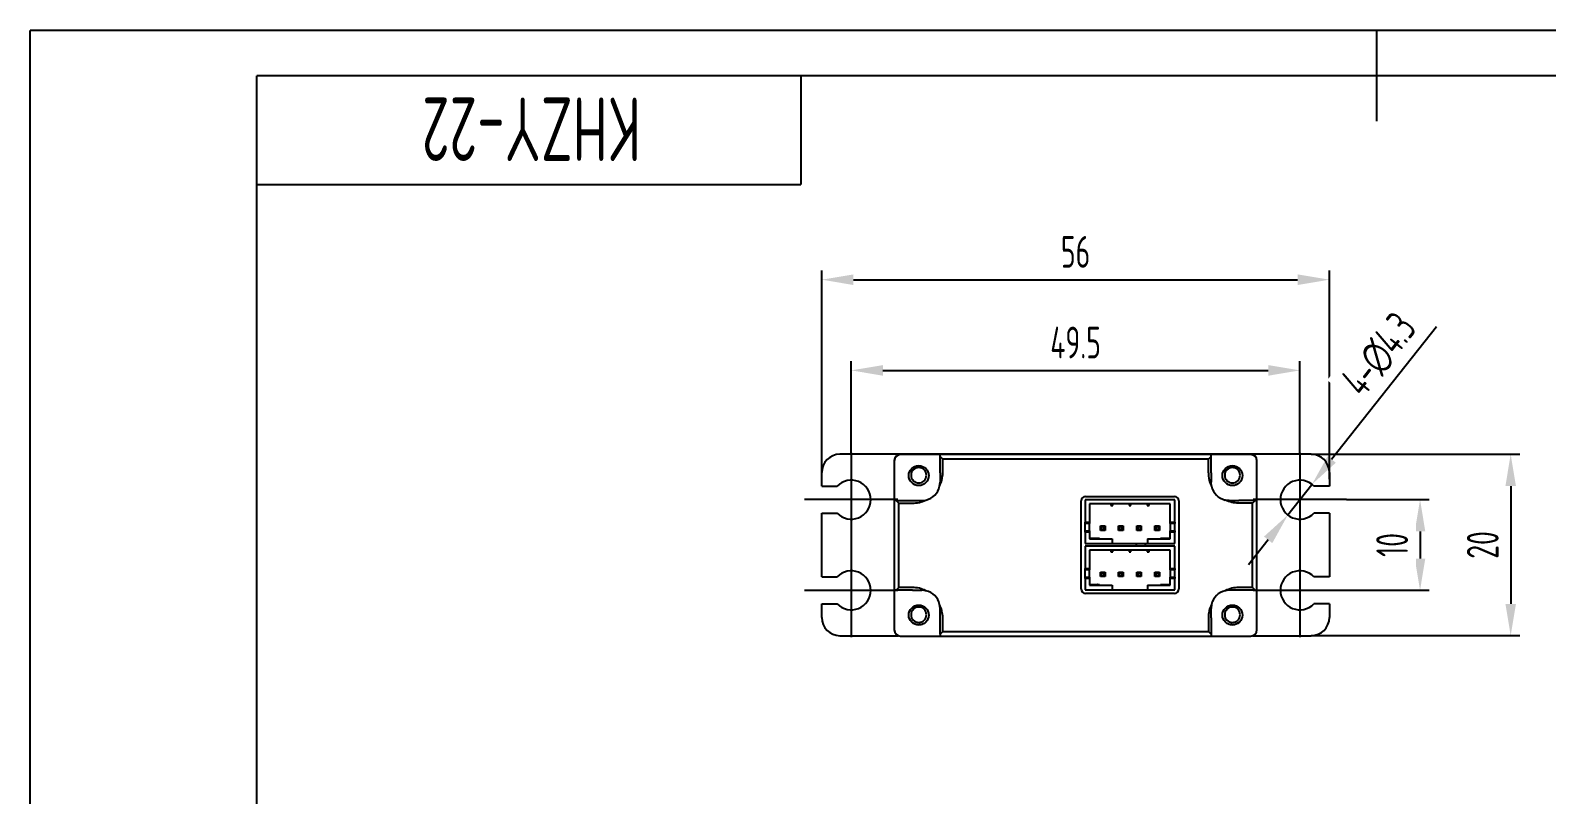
# Model space of a CAD drawing. Header units: inches. Extents: x -25 to 272, y -5 to 205.
# Drawn here: x -25 to 142.3, y 120.7 to 205 of the extents above; entities that cross this region are included whole.
import ezdxf
from ezdxf.enums import TextEntityAlignment as Align

# ---------------------------------------------------------------- set-up
doc = ezdxf.new("R2010")
doc.units = ezdxf.units.IN
doc.header["$MEASUREMENT"] = 0
doc.linetypes.add('CENTER2', pattern=[28.575, 19.05, -3.175, 3.175, -3.175])
for name, color, linetype in [('1轮廓实线层', 7, 'Continuous'), ('2细线层', 4, 'Continuous'), ('3中心线层', 1, 'CENTER2'), ('6文字层', 3, 'Continuous'), ('7标注层', 4, 'Continuous'), ('图框层', 7, 'Continuous')]:
    doc.layers.add(name, color=color, linetype=linetype)
doc.styles.add('PC_TEXTSTYLE', font='ISOCP.SHX', dxfattribs={"width": 0.707, "bigfont": 'GBCBIG.SHX'})
doc.dimstyles.new('GB_DIAMETER', dxfattribs={"dimtxt": 3.5, "dimasz": 3.5, "dimexe": 1, "dimexo": 0, "dimgap": 1.5, "dimtad": 1, "dimjust": 4, "dimdsep": 46, "dimtxsty": 'PC_TEXTSTYLE', "dimcen": 0, "dimclrd": 256, "dimclrt": 3, "dimadec": 0, "dimazin": 2, "dimtp": 0.1, "dimtm": 0.1, "dimtfac": 0.71, "dimtdec": 3, "dimtmove": 0, "dimatfit": 2, "dimfxl": 1, "dimtfill": 1, "dimarcsym": 0})
doc.dimstyles.new('GB_LINEAR', dxfattribs={"dimtxt": 3.5, "dimasz": 3.5, "dimexe": 1, "dimexo": 0, "dimgap": 1.5, "dimtad": 1, "dimdsep": 46, "dimtxsty": 'PC_TEXTSTYLE', "dimcen": 0, "dimclrd": 256, "dimclrt": 3, "dimadec": 0, "dimazin": 2, "dimtp": 0.1, "dimtm": 0.1, "dimtfac": 0.71, "dimtdec": 3, "dimtmove": 0, "dimatfit": 3, "dimfxl": 1, "dimtfill": 1, "dimarcsym": 0})

# ---------------------------------------------------------------- blocks, each defined once
blk = doc.blocks.new('ZwmFrameMain_A4^_^无分区图框^_^landscape')
at = {"layer": '1轮廓实线层'}
for p, q in [((123.5, 205), (123.5, 195)), ((0, 0), (0, 200)), ((267, 200), (0, 200))]:
    blk.add_line(p, q, dxfattribs=at)
at = {"layer": '2细线层'}
for p in [(-25, -5), (272, 205)]:
    blk.add_line(p, (-25, 205), dxfattribs=at)
blk = doc.blocks.new('ZwmFrameMain_图样代号')
at = {"layer": '2细线层', "linetype": 'Continuous'}
for p in [(60, 0), (0, -12)]:
    blk.add_line(p, (60, -12), dxfattribs=at)
at = {"layer": '6文字层', "style": 'PC_TEXTSTYLE', "width": 2.827942}
blk.add_attdef('图样代号', text='', height=7, rotation=180, dxfattribs=at).set_placement((58.24, -2.4), (2.35, -2.4), align=Align.FIT)
blk = doc.blocks.new('*D6')
at = {"layer": '7标注层', "color": 0, "lineweight": -2}
for p, q in [((62.31, 155.51), (62.31, 178.51)), ((118.31, 155.51), (118.31, 178.51))]:
    blk.add_line(p, q, dxfattribs=at)
at = {"layer": '7标注层', "lineweight": -2}
blk.add_line((65.81, 177.51), (114.81, 177.51), dxfattribs=at)
at = {"layer": '7标注层'}
for points in [[(65.81, 178.09), (65.81, 176.92), (62.31, 177.51)], [(114.81, 176.92), (114.81, 178.09), (118.31, 177.51)]]:
    blk.add_solid(points, dxfattribs=at)
at = {"layer": 'Defpoints', "color": 0}
for p in [(118.31, 177.51), (62.31, 155.51), (118.31, 155.51)]:
    blk.add_point(p, dxfattribs=at)
at = {"layer": '7标注层', "color": 3, "insert": (90.31, 180.58), "char_height": 3.5, "attachment_point": 5, "style": 'PC_TEXTSTYLE', "bg_fill": 3, "box_fill_scale": 1.25, "bg_fill_color": 257, "bg_fill_transparency": 0}
blk.add_mtext('56', dxfattribs=at)
blk = doc.blocks.new('*D7')
at = {"layer": '7标注层', "color": 0, "lineweight": -2}
for p, q in [((116.31, 158.26), (139.31, 158.26)), ((116.31, 138.26), (139.31, 138.26))]:
    blk.add_line(p, q, dxfattribs=at)
at = {"layer": '7标注层', "lineweight": -2}
blk.add_line((138.31, 154.76), (138.31, 141.76), dxfattribs=at)
at = {"layer": '7标注层'}
for points in [[(138.89, 154.76), (137.73, 154.76), (138.31, 158.26)], [(137.73, 141.76), (138.89, 141.76), (138.31, 138.26)]]:
    blk.add_solid(points, dxfattribs=at)
at = {"layer": 'Defpoints', "color": 0}
for p in [(116.31, 158.26), (116.31, 138.26), (138.31, 138.26)]:
    blk.add_point(p, dxfattribs=at)
at = {"layer": '7标注层', "color": 3, "insert": (135.23, 148.26), "char_height": 3.5, "attachment_point": 5, "rotation": 90, "style": 'PC_TEXTSTYLE', "bg_fill": 3, "box_fill_scale": 1.25, "bg_fill_color": 257, "bg_fill_transparency": 0}
blk.add_mtext('20', dxfattribs=at)
blk = doc.blocks.new('*D13')
at = {"layer": '7标注层', "color": 0, "lineweight": -2}
for p, q in [((120.21, 153.26), (129.31, 153.26)), ((120.21, 143.26), (129.31, 143.26))]:
    blk.add_line(p, q, dxfattribs=at)
at = {"layer": '7标注层', "lineweight": -2}
blk.add_line((128.31, 149.76), (128.31, 146.76), dxfattribs=at)
at = {"layer": '7标注层'}
for points in [[(128.89, 149.76), (127.73, 149.76), (128.31, 153.26)], [(127.73, 146.76), (128.89, 146.76), (128.31, 143.26)]]:
    blk.add_solid(points, dxfattribs=at)
at = {"layer": 'Defpoints', "color": 0}
for p in [(120.21, 153.26), (120.21, 143.26), (128.31, 143.26)]:
    blk.add_point(p, dxfattribs=at)
at = {"layer": '7标注层', "color": 3, "insert": (125.23, 148.26), "char_height": 3.5, "attachment_point": 5, "rotation": 90, "style": 'PC_TEXTSTYLE', "bg_fill": 3, "box_fill_scale": 1.25, "bg_fill_color": 257, "bg_fill_transparency": 0}
blk.add_mtext('10', dxfattribs=at)
blk = doc.blocks.new('*D14')
at = {"layer": '7标注层', "lineweight": -2}
for p, q in [((130.12, 172.31), (118.56, 157.69)), ((113.73, 151.57), (116.39, 154.94)), ((111.56, 148.83), (109.38, 146.08))]:
    blk.add_line(p, q, dxfattribs=at)
at = {"layer": '7标注层'}
for points in [[(118.11, 158.05), (119.02, 157.33), (116.39, 154.94)], [(112.01, 148.46), (111.1, 149.19), (113.73, 151.57)]]:
    blk.add_solid(points, dxfattribs=at)
at = {"layer": 'Defpoints', "color": 0}
for p in [(116.39, 154.94), (113.73, 151.57)]:
    blk.add_point(p, dxfattribs=at)
at = {"layer": '7标注层', "color": 3, "insert": (123.79, 169.25), "char_height": 3.5, "attachment_point": 5, "rotation": 51.6602, "style": 'PC_TEXTSTYLE', "bg_fill": 3, "box_fill_scale": 1.25, "bg_fill_color": 257, "bg_fill_transparency": 0}
blk.add_mtext('4-∅4.3', dxfattribs=at)
blk = doc.blocks.new('*D15')
at = {"layer": '7标注层', "color": 0, "lineweight": -2}
for p, q in [((65.56, 158.41), (65.56, 168.51)), ((115.06, 158.41), (115.06, 168.51))]:
    blk.add_line(p, q, dxfattribs=at)
at = {"layer": '7标注层', "lineweight": -2}
blk.add_line((69.06, 167.51), (111.56, 167.51), dxfattribs=at)
at = {"layer": '7标注层'}
for points in [[(69.06, 168.09), (69.06, 166.92), (65.56, 167.51)], [(111.56, 166.92), (111.56, 168.09), (115.06, 167.51)]]:
    blk.add_solid(points, dxfattribs=at)
at = {"layer": 'Defpoints', "color": 0}
for p in [(115.06, 167.51), (65.56, 158.41), (115.06, 158.41)]:
    blk.add_point(p, dxfattribs=at)
at = {"layer": '7标注层', "color": 3, "insert": (90.31, 170.58), "char_height": 3.5, "attachment_point": 5, "style": 'PC_TEXTSTYLE', "bg_fill": 3, "box_fill_scale": 1.25, "bg_fill_color": 257, "bg_fill_transparency": 0}
blk.add_mtext('49.5', dxfattribs=at)

msp = doc.modelspace()

# ---------------------------------------------------------------- linework, layer by layer
at = {"color": 7, "linetype": 'Continuous', "lineweight": 25}
for p, q in [((71.01, 158.258), (64.31, 158.258)), ((70.31, 157.518), (70.31, 153.168)), ((109.61, 158.258), (71.01, 158.258)), ((75.36, 158.218), (71.01, 158.218)), ((75.36, 158.018), (75.36, 158.218)), ((105.26, 158.218), (75.36, 158.218)), ((75.36, 158.018), (75.66, 157.718)), ((75.36, 156.218), (75.36, 158.018)), ((75.66, 156.218), (75.66, 157.718)), ((104.96, 157.718), (75.66, 157.718)), ((104.96, 157.718), (105.26, 158.018)), ((104.96, 156.218), (104.96, 157.718)), ((105.26, 158.018), (105.26, 158.218)), ((109.61, 158.218), (105.26, 158.218)), ((105.26, 156.218), (105.26, 158.018)), ((116.31, 158.258), (109.61, 158.258)), ((110.31, 153.168), (110.31, 157.518)), ((62.31, 154.758), (62.31, 156.258)), ((118.31, 156.258), (118.31, 154.758)), ((62.31, 154.758), (64.02, 154.758)), ((75.311, 154.73), (75.36, 155.168)), ((105.308, 154.73), (105.26, 155.168)), ((118.31, 154.758), (116.6, 154.758)), ((70.31, 153.168), (70.31, 143.268)), ((70.51, 153.168), (70.31, 153.168)), ((70.81, 152.868), (70.51, 153.168)), ((70.51, 153.168), (72.31, 153.168)), ((70.81, 143.568), (70.81, 152.868)), ((70.81, 152.868), (72.31, 152.868)), ((73.36, 153.168), (73.798, 153.217)), ((90.91, 143.418), (90.91, 153.118)), ((91.36, 153.218), (91.36, 150.768)), ((101.26, 153.218), (91.36, 153.218)), ((91.41, 153.618), (101.21, 153.618)), ((100.76, 152.799), (91.86, 152.799)), ((91.86, 152.799), (91.86, 150.768)), ((94.21, 152.799), (94.21, 152.599)), ((94.21, 152.599), (94.41, 152.599)), ((94.41, 152.599), (94.41, 152.799)), ((96.21, 152.799), (96.21, 152.599)), ((96.21, 152.599), (96.41, 152.599)), ((96.41, 152.599), (96.41, 152.799)), ((98.21, 152.799), (98.21, 152.599)), ((98.21, 152.599), (98.41, 152.599)), ((98.41, 152.599), (98.41, 152.799)), ((100.76, 150.768), (100.76, 152.799)), ((101.26, 150.768), (101.26, 153.218)), ((101.71, 153.118), (101.71, 143.418)), ((107.26, 153.168), (106.822, 153.217)), ((110.11, 153.168), (108.31, 153.168)), ((109.81, 152.868), (108.31, 152.868)), ((110.11, 153.168), (109.81, 152.868)), ((109.81, 143.568), (109.81, 152.868)), ((110.11, 153.168), (110.31, 153.168)), ((110.31, 143.268), (110.31, 153.168)), ((62.31, 144.758), (62.31, 151.758)), ((62.31, 151.758), (64.02, 151.758)), ((91.36, 150.768), (91.86, 150.768)), ((91.36, 150.618), (91.36, 150.768)), ((91.86, 150.618), (91.36, 150.618)), ((91.36, 149.818), (91.36, 150.618)), ((91.86, 150.768), (91.86, 150.618)), ((91.86, 149.818), (91.86, 150.618)), ((100.76, 150.768), (101.26, 150.768)), ((100.76, 150.618), (100.76, 150.768)), ((101.26, 150.618), (100.76, 150.618)), ((100.76, 150.618), (100.76, 149.818)), ((101.26, 150.768), (101.26, 150.618)), ((101.26, 149.818), (101.26, 150.618)), ((118.31, 151.758), (116.6, 151.758)), ((118.31, 151.758), (118.31, 144.758)), ((91.36, 149.818), (91.86, 149.818)), ((91.36, 149.668), (91.36, 149.818)), ((91.86, 149.668), (91.36, 149.668)), ((91.36, 149.668), (91.36, 148.418)), ((91.86, 149.818), (91.86, 149.668)), ((91.86, 149.668), (91.86, 148.918)), ((91.86, 148.918), (94.36, 148.918)), ((91.96, 149.018), (92.96, 149.018)), ((91.96, 149.018), (91.96, 148.918)), ((92.96, 148.918), (92.96, 149.018)), ((93.06, 150.368), (93.56, 150.368)), ((93.06, 150.368), (93.16, 150.268)), ((93.06, 149.868), (93.06, 150.368)), ((93.06, 149.868), (93.16, 149.968)), ((93.56, 149.868), (93.06, 149.868)), ((93.46, 150.268), (93.16, 150.268)), ((93.16, 150.268), (93.16, 149.968)), ((93.16, 149.968), (93.46, 149.968)), ((93.46, 150.268), (93.56, 150.368)), ((93.46, 149.968), (93.46, 150.268)), ((93.46, 149.968), (93.56, 149.868)), ((93.56, 150.368), (93.56, 149.868)), ((94.36, 148.918), (94.36, 148.418)), ((95.06, 149.868), (95.06, 150.368)), ((95.06, 150.368), (95.16, 150.268)), ((95.06, 150.368), (95.56, 150.368)), ((95.06, 149.868), (95.16, 149.968)), ((95.56, 149.868), (95.06, 149.868)), ((95.16, 150.268), (95.16, 149.968)), ((95.46, 150.268), (95.16, 150.268)), ((95.16, 149.968), (95.46, 149.968)), ((95.46, 150.268), (95.56, 150.368)), ((95.46, 149.968), (95.46, 150.268)), ((95.46, 149.968), (95.56, 149.868)), ((95.56, 150.368), (95.56, 149.868)), ((97.06, 149.868), (97.06, 150.368)), ((97.06, 150.368), (97.16, 150.268)), ((97.06, 150.368), (97.56, 150.368)), ((97.06, 149.868), (97.16, 149.968)), ((97.56, 149.868), (97.06, 149.868)), ((97.16, 150.268), (97.16, 149.968)), ((97.46, 150.268), (97.16, 150.268)), ((97.16, 149.968), (97.46, 149.968)), ((97.46, 150.268), (97.56, 150.368)), ((97.46, 149.968), (97.46, 150.268)), ((97.46, 149.968), (97.56, 149.868)), ((97.56, 150.368), (97.56, 149.868)), ((98.26, 148.918), (98.26, 148.418)), ((98.26, 148.918), (100.76, 148.918)), ((99.06, 150.368), (99.56, 150.368)), ((99.06, 150.368), (99.16, 150.268)), ((99.06, 149.868), (99.06, 150.368)), ((99.06, 149.868), (99.16, 149.968)), ((99.56, 149.868), (99.06, 149.868)), ((99.46, 150.268), (99.16, 150.268)), ((99.16, 150.268), (99.16, 149.968)), ((99.16, 149.968), (99.46, 149.968)), ((99.46, 150.268), (99.56, 150.368)), ((99.46, 149.968), (99.46, 150.268)), ((99.46, 149.968), (99.56, 149.868)), ((99.56, 150.368), (99.56, 149.868)), ((99.66, 149.018), (100.66, 149.018)), ((99.66, 149.018), (99.66, 148.918)), ((100.66, 148.918), (100.66, 149.018)), ((100.76, 149.818), (101.26, 149.818)), ((100.76, 149.668), (100.76, 149.818)), ((101.26, 149.668), (100.76, 149.668)), ((100.76, 148.918), (100.76, 149.668)), ((101.26, 149.818), (101.26, 149.668)), ((101.26, 148.418), (101.26, 149.668)), ((91.36, 148.418), (94.36, 148.418)), ((91.36, 148.118), (91.36, 145.668)), ((101.26, 148.118), (91.36, 148.118)), ((100.76, 147.699), (91.86, 147.699)), ((91.86, 147.699), (91.86, 145.668)), ((94.21, 147.699), (94.21, 147.499)), ((94.21, 147.499), (94.41, 147.499)), ((94.36, 148.418), (98.26, 148.418)), ((94.41, 147.499), (94.41, 147.699)), ((96.21, 147.699), (96.21, 147.499)), ((96.21, 147.499), (96.41, 147.499)), ((96.41, 147.499), (96.41, 147.699)), ((96.985, 148.218), (96.987, 148.118)), ((97.995, 148.418), (97.985, 148.218)), ((97.985, 148.218), (97.987, 148.118)), ((98.21, 147.699), (98.21, 147.499)), ((98.21, 147.499), (98.41, 147.499)), ((98.26, 148.418), (101.26, 148.418)), ((98.41, 147.499), (98.41, 147.699)), ((100.76, 145.668), (100.76, 147.699)), ((101.26, 145.668), (101.26, 148.118)), ((101.71, 147.384), (101.666, 147.379)), ((91.36, 145.668), (91.86, 145.668)), ((91.36, 145.518), (91.36, 145.668)), ((91.86, 145.668), (91.86, 145.518)), ((100.76, 145.668), (101.26, 145.668)), ((100.76, 145.518), (100.76, 145.668)), ((101.26, 145.668), (101.26, 145.518)), ((101.71, 147.182), (101.684, 147.18)), ((62.31, 144.758), (64.02, 144.758)), ((91.86, 145.518), (91.36, 145.518)), ((91.36, 144.718), (91.36, 145.518)), ((91.36, 144.718), (91.86, 144.718)), ((91.36, 144.568), (91.36, 144.718)), ((91.86, 144.568), (91.36, 144.568)), ((91.36, 144.568), (91.36, 143.318)), ((91.86, 144.718), (91.86, 145.518)), ((91.86, 144.718), (91.86, 144.568)), ((91.86, 144.568), (91.86, 143.818)), ((91.96, 143.918), (92.96, 143.918)), ((91.96, 143.918), (91.96, 143.818)), ((92.535, 143.818), (92.535, 143.918)), ((92.96, 143.818), (92.96, 143.918)), ((93.06, 145.268), (93.56, 145.268)), ((93.06, 145.268), (93.16, 145.168)), ((93.06, 144.768), (93.06, 145.268)), ((93.06, 144.768), (93.16, 144.868)), ((93.56, 144.768), (93.06, 144.768)), ((93.46, 145.168), (93.16, 145.168)), ((93.16, 145.168), (93.16, 144.868)), ((93.16, 144.868), (93.46, 144.868)), ((93.46, 145.168), (93.56, 145.268)), ((93.46, 144.868), (93.46, 145.168)), ((93.46, 144.868), (93.56, 144.768)), ((93.56, 145.268), (93.56, 144.768)), ((95.06, 144.768), (95.06, 145.268)), ((95.06, 145.268), (95.16, 145.168)), ((95.06, 145.268), (95.56, 145.268)), ((95.06, 144.768), (95.16, 144.868)), ((95.56, 144.768), (95.06, 144.768)), ((95.16, 145.168), (95.16, 144.868)), ((95.46, 145.168), (95.16, 145.168)), ((95.16, 144.868), (95.46, 144.868)), ((95.46, 145.168), (95.56, 145.268)), ((95.46, 144.868), (95.46, 145.168)), ((95.46, 144.868), (95.56, 144.768)), ((95.56, 145.268), (95.56, 144.768)), ((97.06, 145.268), (97.16, 145.168)), ((97.06, 145.268), (97.56, 145.268)), ((97.06, 144.768), (97.06, 145.268)), ((97.06, 144.768), (97.16, 144.868)), ((97.56, 144.768), (97.06, 144.768)), ((97.16, 145.168), (97.16, 144.868)), ((97.46, 145.168), (97.16, 145.168)), ((97.16, 144.868), (97.46, 144.868)), ((97.46, 145.168), (97.56, 145.268)), ((97.46, 144.868), (97.46, 145.168)), ((97.46, 144.868), (97.56, 144.768)), ((97.56, 145.268), (97.56, 144.768)), ((99.06, 145.268), (99.56, 145.268)), ((99.06, 145.268), (99.16, 145.168)), ((99.06, 144.768), (99.06, 145.268)), ((99.06, 144.768), (99.16, 144.868)), ((99.56, 144.768), (99.06, 144.768)), ((99.46, 145.168), (99.16, 145.168)), ((99.16, 145.168), (99.16, 144.868)), ((99.16, 144.868), (99.46, 144.868)), ((99.46, 145.168), (99.56, 145.268)), ((99.46, 144.868), (99.46, 145.168)), ((99.46, 144.868), (99.56, 144.768)), ((99.56, 145.268), (99.56, 144.768)), ((99.66, 143.918), (100.66, 143.918)), ((99.66, 143.918), (99.66, 143.818)), ((100.66, 143.818), (100.66, 143.918)), ((101.26, 145.518), (100.76, 145.518)), ((100.76, 145.518), (100.76, 144.718)), ((100.76, 144.718), (101.26, 144.718)), ((100.76, 144.568), (100.76, 144.718)), ((101.26, 144.568), (100.76, 144.568)), ((100.76, 143.818), (100.76, 144.568)), ((101.26, 144.718), (101.26, 145.518)), ((101.26, 144.718), (101.26, 144.568)), ((101.26, 143.318), (101.26, 144.568)), ((118.31, 144.758), (116.6, 144.758)), ((70.51, 143.268), (70.31, 143.268)), ((70.31, 143.268), (70.31, 138.918)), ((70.51, 143.268), (70.81, 143.568)), ((72.31, 143.268), (70.51, 143.268)), ((72.31, 143.568), (70.81, 143.568)), ((73.798, 143.22), (73.36, 143.268)), ((91.36, 143.318), (94.36, 143.318)), ((101.21, 142.918), (91.41, 142.918)), ((91.86, 143.818), (94.36, 143.818)), ((94.36, 143.818), (94.36, 143.318)), ((94.36, 143.318), (98.26, 143.318)), ((98.26, 143.818), (98.26, 143.318)), ((98.26, 143.818), (100.76, 143.818)), ((98.26, 143.318), (101.26, 143.318)), ((107.26, 143.268), (106.822, 143.22)), ((109.81, 143.568), (108.31, 143.568)), ((110.11, 143.268), (108.31, 143.268)), ((109.81, 143.568), (110.11, 143.268)), ((110.11, 143.268), (110.31, 143.268)), ((110.31, 138.918), (110.31, 143.268)), ((62.31, 140.258), (62.31, 141.758)), ((62.31, 141.758), (64.02, 141.758)), ((75.36, 141.268), (75.311, 141.706)), ((105.308, 141.706), (105.26, 141.268)), ((118.31, 141.758), (116.6, 141.758)), ((118.31, 141.758), (118.31, 140.258)), ((73.419, 139.508), (73.06, 139.508)), ((75.36, 138.418), (75.36, 140.218)), ((75.66, 138.718), (75.66, 140.218)), ((104.96, 140.218), (104.96, 138.718)), ((105.26, 140.218), (105.26, 138.418)), ((107.56, 139.508), (107.201, 139.508)), ((64.31, 138.258), (70.777, 138.258)), ((71.01, 138.218), (75.36, 138.218)), ((75.66, 138.718), (75.36, 138.418)), ((75.36, 138.418), (75.36, 138.218)), ((75.36, 138.218), (105.26, 138.218)), ((75.66, 138.718), (104.96, 138.718)), ((105.26, 138.418), (104.96, 138.718)), ((105.26, 138.418), (105.26, 138.218)), ((105.26, 138.218), (109.61, 138.218)), ((109.843, 138.258), (116.31, 138.258))]:
    msp.add_line(p, q, dxfattribs=at)
at = {"color": 7, "linetype": 'Continuous', "lineweight": 25, "flags": 128}
for points in [[(72.747, 156.975), (72.767, 156.979), (73.001, 157.007)], [(107.619, 157.007), (107.853, 156.979), (107.873, 156.975)], [(96.992, 148.418), (96.991, 148.411), (96.985, 148.218)], [(92.749, 143.918), (92.746, 143.913), (92.688, 143.818)]]:
    msp.add_lwpolyline(points, dxfattribs=at)
at = {"color": 7, "linetype": 'Continuous', "lineweight": 25}
for centre in [(73.01, 155.907), (107.61, 155.907), (73.01, 140.529), (107.61, 140.529)]:
    msp.add_circle(centre, 1.1, dxfattribs=at)
for centre, radius, start, end in [((64.31, 156.258), 2, 90, 180), ((71.01, 157.558), 0.7, 90, 180), ((71.01, 157.518), 0.7, 90, 180), ((109.61, 157.558), 0.7, 0, 90), ((109.61, 157.518), 0.7, 360, 90), ((116.31, 156.258), 2, 0, 90), ((73.01, 155.947), 0.85, 0, 180), ((73.01, 155.947), 0.85, 180, 0), ((108.31, 156.218), 3.35, 179.99833, 206.3672), ((107.61, 155.947), 0.85, 0, 180), ((107.61, 155.947), 0.85, 180, 0), ((65.56, 153.258), 2.15, 0, 135.75928), ((73.36, 155.168), 2, 282.64569, 347.35426), ((107.26, 155.168), 2, 192.64504, 257.35491), ((115.06, 153.258), 2.15, 44.24072, 315.75928), ((65.56, 153.258), 2.15, 224.24072, 0), ((91.41, 153.118), 0.5, 90, 180), ((101.21, 153.118), 0.5, 0, 90), ((65.56, 143.258), 2.15, 360, 135.75928), ((115.06, 143.258), 2.15, 44.24072, 315.75928), ((65.56, 143.258), 2.15, 224.24072, 360), ((73.36, 141.268), 2, 12.64569, 77.35426), ((91.41, 143.418), 0.5, 180, 270), ((101.21, 143.418), 0.5, 270, 0), ((107.26, 141.268), 2, 102.64569, 167.35426), ((73.01, 140.569), 0.85, 0, 180), ((73.01, 140.569), 0.85, 180, 0), ((107.61, 140.569), 0.85, 0, 180), ((107.61, 140.569), 0.85, 180, 0), ((64.31, 140.258), 2, 180, 270), ((71.01, 138.918), 0.7, 180, 270), ((73.06, 141.008), 1.5, 235.73995, 270), ((107.56, 141.008), 1.5, 270, 304.26005), ((109.61, 138.918), 0.7, 270, 0), ((116.31, 140.258), 2, 270, 0)]:
    msp.add_arc(centre, radius, start, end, dxfattribs=at)
for points, knots in [([(75.311, 154.73), (75.412, 154.968), (75.615, 155.444), (75.645, 155.96), (75.66, 156.218)], [0, 0, 0, 0, 0.5000004, 1, 1, 1, 1]), ([(75.36, 156.218), (75.36, 156.04), (75.36, 155.683), (75.36, 155.34), (75.36, 155.168)], [0, 0, 0, 0, 0.4999997, 1, 1, 1, 1]), ([(105.26, 156.218), (105.26, 156.045), (105.26, 155.688), (105.26, 155.344), (105.26, 155.168)], [0, 0, 0, 0, 0.4864603, 1, 1, 1, 1]), ([(72.31, 152.868), (72.568, 152.883), (73.084, 152.913), (73.56, 153.116), (73.798, 153.217)], [0, 0, 0, 0, 0.4999996, 1, 1, 1, 1]), ([(72.31, 153.168), (72.484, 153.168), (72.84, 153.168), (73.184, 153.168), (73.36, 153.168)], [0, 0, 0, 0, 0.4864693, 1, 1, 1, 1]), ([(107.26, 153.168), (107.452, 153.168), (107.796, 153.168), (108.153, 153.168), (108.31, 153.168)], [0, 0, 0, 0, 0.559105, 1, 1, 1, 1]), ([(73.798, 143.22), (73.56, 143.321), (73.084, 143.523), (72.568, 143.553), (72.31, 143.568)], [0, 0, 0, 0, 0.5000004, 1, 1, 1, 1]), ([(72.31, 143.268), (72.488, 143.268), (72.845, 143.268), (73.188, 143.268), (73.36, 143.268)], [0, 0, 0, 0, 0.4999997, 1, 1, 1, 1]), ([(108.31, 143.568), (108.052, 143.553), (107.536, 143.523), (107.06, 143.321), (106.822, 143.22)], [0, 0, 0, 0, 0.4999996, 1, 1, 1, 1]), ([(108.31, 143.268), (108.136, 143.268), (107.779, 143.268), (107.436, 143.268), (107.26, 143.268)], [0, 0, 0, 0, 0.4864693, 1, 1, 1, 1]), ([(75.66, 140.218), (75.645, 140.476), (75.615, 140.992), (75.412, 141.468), (75.311, 141.706)], [0, 0, 0, 0, 0.4999996, 1, 1, 1, 1]), ([(75.36, 140.218), (75.36, 140.392), (75.36, 140.749), (75.36, 141.092), (75.36, 141.268)], [0, 0, 0, 0, 0.4864693, 1, 1, 1, 1]), ([(105.308, 141.706), (105.207, 141.468), (105.005, 140.992), (104.975, 140.476), (104.96, 140.218)], [0, 0, 0, 0, 0.50000039, 1, 1, 1, 1]), ([(105.26, 140.218), (105.26, 140.397), (105.26, 140.754), (105.26, 141.097), (105.26, 141.268)], [0, 0, 0, 0, 0.4999997, 1, 1, 1, 1])]:
    msp.add_open_spline(points, degree=3, knots=knots, dxfattribs=at)
msp.add_open_spline([(108.31, 152.868), (108.052, 152.883), (107.536, 152.913), (107.06, 153.116), (106.822, 153.217)], degree=3, dxfattribs=at)
at = {"layer": '3中心线层'}
for p, q in [((70.71, 153.258), (60.41, 153.258)), ((65.56, 148.408), (65.56, 138.108)), ((115.06, 148.408), (115.06, 138.108)), ((70.71, 143.258), (60.41, 143.258))]:
    msp.add_line(p, q, dxfattribs=at)

# ---------------------------------------------------------------- block references
at = {"layer": '图框层'}
msp.add_blockref('ZwmFrameMain_A4^_^无分区图框^_^landscape', (0, 0), dxfattribs=at)
ref = msp.add_blockref('ZwmFrameMain_图样代号', (0, 200), dxfattribs=at)
ref.add_attrib('图样代号', 'KHZY-22', dxfattribs={"layer": '6文字层', "height": 7, "rotation": 180, "style": 'PC_TEXTSTYLE', "width": 0.707}).set_placement((30.293, 197.597), align=Align.CENTER)

# ---------------------------------------------------------------- next in the draw order: dimensions: what is measured, and where the dimension line sits
at = {"layer": '7标注层'}
dim = msp.add_linear_dim(base=(118.31, 177.508), p1=(62.31, 155.508), p2=(118.31, 155.508), dimstyle='GB_LINEAR', override={"dimscale": 1, "dimgap": 1.5, "dimtad": 1, "dimjust": 0, "dimdec": 2, "dimlfac": 1, "dimse1": 0, "dimse2": 0, "dimsd1": 0, "dimsd2": 0, "dimclrd": 256, "dimclre": 0, "dimtofl": 1, "dimtvp": 0.1}, dxfattribs=at)
dim.commit()
dim.dimension.update_dxf_attribs({"geometry": '*D6', "text_midpoint": (90.31, 180.583)})

# ---------------------------------------------------------------- next in the draw order: linework, layer by layer
at = {"layer": '3中心线层'}
for p, q in [((65.56, 158.408), (65.56, 148.108)), ((115.06, 158.408), (115.06, 148.108))]:
    msp.add_line(p, q, dxfattribs=at)

# ---------------------------------------------------------------- next in the draw order: dimensions: what is measured, and where the dimension line sits
at = {"layer": '7标注层'}
dim = msp.add_linear_dim(base=(138.31, 138.258), p1=(116.31, 158.258), p2=(116.31, 138.258), angle=90, dimstyle='GB_LINEAR', override={"dimscale": 1, "dimgap": 1.5, "dimtad": 1, "dimjust": 0, "dimdec": 2, "dimlfac": 1, "dimse1": 0, "dimse2": 0, "dimsd1": 0, "dimsd2": 0, "dimclrd": 256, "dimclre": 0, "dimtofl": 1, "dimtvp": 0.1}, dxfattribs=at)
dim.commit()
dim.dimension.update_dxf_attribs({"geometry": '*D7', "text_midpoint": (135.234, 148.258)})

# ---------------------------------------------------------------- next in the draw order: linework, layer by layer
at = {"layer": '3中心线层'}
for p, q in [((120.21, 153.258), (109.91, 153.258)), ((120.21, 143.258), (109.91, 143.258))]:
    msp.add_line(p, q, dxfattribs=at)

# ---------------------------------------------------------------- next in the draw order: dimensions: what is measured, and where the dimension line sits
at = {"layer": '7标注层'}
dim = msp.add_linear_dim(base=(128.31, 143.258), p1=(120.21, 153.258), p2=(120.21, 143.258), angle=90, dimstyle='GB_LINEAR', override={"dimscale": 1, "dimgap": 1.5, "dimtad": 1, "dimjust": 0, "dimdec": 2, "dimlfac": 1, "dimse1": 0, "dimse2": 0, "dimsd1": 0, "dimsd2": 0, "dimclrd": 256, "dimclre": 0, "dimtofl": 1, "dimtvp": 0.1}, dxfattribs=at)
dim.commit()
dim.dimension.update_dxf_attribs({"geometry": '*D13', "text_midpoint": (125.234, 148.258)})

# ---------------------------------------------------------------- next in the draw order: dimensions: what is measured, and where the dimension line sits
dim = msp.add_diameter_dim_2p(p1=(113.726, 151.572), p2=(116.394, 154.945), text='4-<>', dimstyle='GB_DIAMETER', override={"dimscale": 1, "dimgap": 1.5, "dimtad": 1, "dimjust": 4, "dimtih": 0, "dimtoh": 0, "dimdec": 2, "dimlfac": 1, "dimpost": '', "dimcen": 0, "dimse1": 0, "dimse2": 0, "dimsd1": 0, "dimsd2": 0, "dimtix": 0, "dimtofl": 1, "dimatfit": 0, "dimtvp": 0.1}, dxfattribs=at)
dim.commit()
dim.dimension.update_dxf_attribs({"geometry": '*D14', "text_midpoint": (126.201, 167.345), "dimtype": 163})

# ---------------------------------------------------------------- next in the draw order: dimensions: what is measured, and where the dimension line sits
dim = msp.add_linear_dim(base=(115.06, 167.508), p1=(65.56, 158.408), p2=(115.06, 158.408), dimstyle='GB_LINEAR', override={"dimscale": 1, "dimgap": 1.5, "dimtad": 1, "dimjust": 0, "dimdec": 2, "dimlfac": 1, "dimse1": 0, "dimse2": 0, "dimsd1": 0, "dimsd2": 0, "dimclrd": 256, "dimclre": 0, "dimtofl": 1, "dimtvp": 0.1}, dxfattribs=at)
dim.commit()
dim.dimension.update_dxf_attribs({"geometry": '*D15', "text_midpoint": (90.31, 170.584)})

doc.saveas('drawing.dxf')
